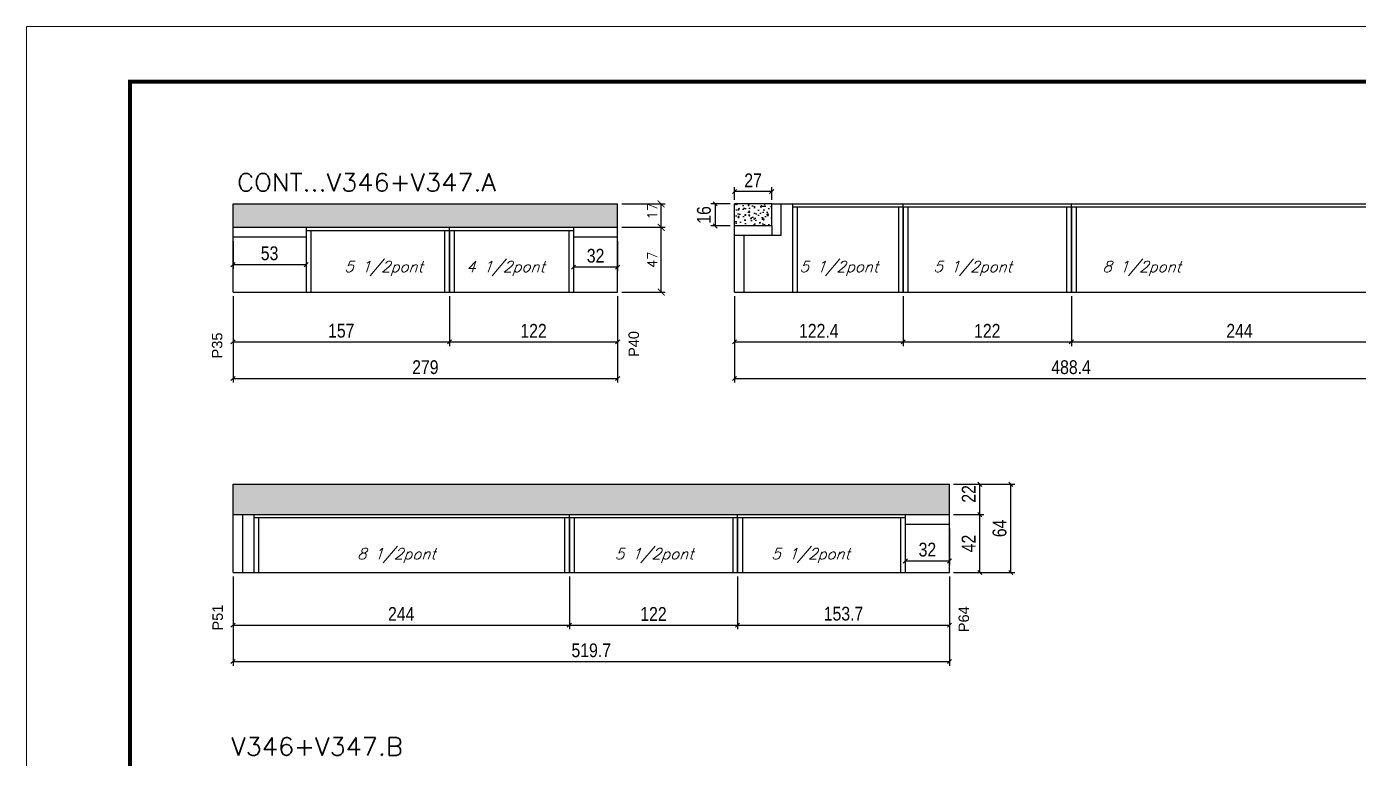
# Model space of a CAD drawing. Extents: x -3394 to 16474, y -5031 to 14397.
# Drawn here: x 7442 to 8408, y -2215 to -1683 of the extents above; entities that cross this region are included whole.
import ezdxf

# ---------------------------------------------------------------- set-up
doc = ezdxf.new("R2010")
doc.units = 0
doc.linetypes.add('DASHED', pattern=[0.75, 0.5, -0.25])
doc.layers.get('0').update_dxf_attribs({"linetype": 'CONTINUOUS'})
doc.layers.get('Defpoints').update_dxf_attribs({"linetype": 'CONTINUOUS'})
for name, color, linetype in [('COTA', 241, 'CONTINUOUS'), ('NOMENCLATURA', 7, 'CONTINUOUS'), ('Painéis', 200, 'CONTINUOUS'), ('SARR_2.2x7', 40, 'CONTINUOUS'), ('SARR_3.5x7', 81, 'CONTINUOUS'), ('texto', 7, 'CONTINUOUS')]:
    doc.layers.add(name, color=color, linetype=linetype)
for name, color, linetype, lineweight in [('Folhas', 255, 'CONTINUOUS', 9), ('SARRAFO DE PRESSAO', 251, 'DASHED', 9), ('Texto Seção', 7, 'CONTINUOUS', 15)]:
    doc.layers.add(name, color=color, linetype=linetype, lineweight=lineweight)
doc.styles.add('ARIAL', font='arial.ttf')
doc.styles.add('COTA TECNICA', font='techl___.ttf', dxfattribs={"height": 10})
doc.styles.add('REGUA-120', font='ROMANS.shx', dxfattribs={"height": 15})
doc.styles.add('ROMANS', font='romans.shx')
doc.dimstyles.new('Cota Paínel', dxfattribs={"dimtxt": 7, "dimasz": 5, "dimexe": 3, "dimexo": 3, "dimgap": 3, "dimtad": 1, "dimdec": 1, "dimzin": 12, "dimdsep": 46, "dimtxsty": 'ROMANS', "dimblk": 'ARCHTICK', "dimcen": 0, "dimclrd": 4, "dimclre": 4, "dimclrt": 1, "dimadec": 1, "dimazin": 3, "dimtfac": 1, "dimtdec": 1, "dimtmove": 0, "dimatfit": 3, "dimldrblk": 'OBLIQUE', "dimfxl": 1, "dimtolj": 1, "dimtzin": 12, "dimarcsym": 0})
doc.dimstyles.new('PAINEL', dxfattribs={"dimtxt": 10, "dimasz": 3, "dimexe": 3, "dimexo": 3, "dimgap": 3, "dimtad": 1, "dimdec": 1, "dimzin": 12, "dimdsep": 46, "dimtxsty": 'COTA TECNICA', "dimblk1": 'OBLIQUE', "dimblk2": 'OBLIQUE', "dimsah": 1, "dimcen": 0.9, "dimclrd": 4, "dimclre": 4, "dimclrt": 240, "dimadec": 1, "dimazin": 3, "dimtfac": 1, "dimtdec": 1, "dimtmove": 0, "dimatfit": 3, "dimfxl": 1, "dimtolj": 1, "dimtzin": 12, "dimarcsym": 0})

# ---------------------------------------------------------------- blocks, each defined once
blk = doc.blocks.new('9999999999')
at = {"layer": 'Folhas'}
blk.add_lwpolyline([(98138.98, 34190.21), (99623.98, 34190.21), (99623.98, 35240.21), (98138.98, 35240.21)], close=True, dxfattribs=at)
at = {"layer": 'Folhas', "color": 30, "const_width": 3}
blk.add_lwpolyline([(98213.98, 34230.21), (99583.98, 34230.21), (99583.98, 35200.21), (98213.98, 35200.21)], close=True, dxfattribs=at)
blk = doc.blocks.new('_Oblique')
at = {"color": 0, "linetype": 'ByBlock', "lineweight": -2}
blk.add_line((-0.5, -0.5), (0.5, 0.5), dxfattribs=at)
blk = doc.blocks.new('*D2008')
at = {"layer": 'COTA', "color": 4, "linetype": 'ByBlock', "lineweight": -2, "transparency": 16777216}
for p, q in [((7591.95, -1879.2), (7591.95, -1915.39)), ((7748.95, -1879.2), (7748.95, -1915.39)), ((7591.95, -1912.39), (7748.95, -1912.39))]:
    blk.add_line(p, q, dxfattribs=at)
at = {"layer": 'Defpoints', "color": 0, "linetype": 'ByBlock', "transparency": 16777216}
for p in [(7591.95, -1876.2), (7748.95, -1876.2), (7748.95, -1912.39)]:
    blk.add_point(p, dxfattribs=at)
at = {"layer": 'COTA', "color": 4, "linetype": 'ByBlock', "lineweight": -2, "transparency": 16777216, "xscale": 3, "yscale": 3, "zscale": 3, "rotation": 180}
blk.add_blockref('_Oblique', (7591.95, -1912.39), dxfattribs=at)
at = {"layer": 'COTA', "color": 4, "linetype": 'ByBlock', "lineweight": -2, "transparency": 16777216, "xscale": 3, "yscale": 3, "zscale": 3}
blk.add_blockref('_Oblique', (7748.95, -1912.39), dxfattribs=at)
at = {"layer": 'COTA', "color": 240, "linetype": 'ByBlock', "transparency": 16777216, "insert": (7670.45, -1904.28), "char_height": 10, "attachment_point": 5, "style": 'COTA TECNICA'}
blk.add_mtext('\\A1;157', dxfattribs=at)
blk = doc.blocks.new('*D2009')
at = {"layer": 'COTA', "color": 4, "linetype": 'ByBlock', "lineweight": -2, "transparency": 16777216}
for p, q in [((7748.95, -1879.2), (7748.95, -1915.39)), ((7870.95, -1879.2), (7870.95, -1915.39)), ((7748.95, -1912.39), (7870.95, -1912.39))]:
    blk.add_line(p, q, dxfattribs=at)
at = {"layer": 'Defpoints', "color": 0, "linetype": 'ByBlock', "transparency": 16777216}
for p in [(7748.95, -1876.2), (7870.95, -1876.2), (7870.95, -1912.39)]:
    blk.add_point(p, dxfattribs=at)
at = {"layer": 'COTA', "color": 4, "linetype": 'ByBlock', "lineweight": -2, "transparency": 16777216, "xscale": 3, "yscale": 3, "zscale": 3, "rotation": 180}
blk.add_blockref('_Oblique', (7748.95, -1912.39), dxfattribs=at)
at = {"layer": 'COTA', "color": 4, "linetype": 'ByBlock', "lineweight": -2, "transparency": 16777216, "xscale": 3, "yscale": 3, "zscale": 3}
blk.add_blockref('_Oblique', (7870.95, -1912.39), dxfattribs=at)
at = {"layer": 'COTA', "color": 240, "linetype": 'ByBlock', "transparency": 16777216, "insert": (7809.95, -1904.33), "char_height": 10, "attachment_point": 5, "style": 'COTA TECNICA'}
blk.add_mtext('\\A1;122', dxfattribs=at)
blk = doc.blocks.new('*D2046')
at = {"layer": 'COTA', "color": 4, "linetype": 'ByBlock', "lineweight": -2, "transparency": 16777216}
for p, q in [((7591.95, -1879.2), (7591.95, -1941.89)), ((7870.95, -1879.2), (7870.95, -1941.89)), ((7591.95, -1938.89), (7870.95, -1938.89))]:
    blk.add_line(p, q, dxfattribs=at)
at = {"layer": 'Defpoints', "color": 0, "linetype": 'ByBlock', "transparency": 16777216}
for p in [(7591.95, -1876.2), (7870.95, -1876.2), (7870.95, -1938.89)]:
    blk.add_point(p, dxfattribs=at)
at = {"layer": 'COTA', "color": 4, "linetype": 'ByBlock', "lineweight": -2, "transparency": 16777216, "xscale": 3, "yscale": 3, "zscale": 3, "rotation": 180}
blk.add_blockref('_Oblique', (7591.95, -1938.89), dxfattribs=at)
at = {"layer": 'COTA', "color": 4, "linetype": 'ByBlock', "lineweight": -2, "transparency": 16777216, "xscale": 3, "yscale": 3, "zscale": 3}
blk.add_blockref('_Oblique', (7870.95, -1938.89), dxfattribs=at)
at = {"layer": 'COTA', "color": 240, "linetype": 'ByBlock', "transparency": 16777216, "insert": (7731.45, -1930.78), "char_height": 10, "attachment_point": 5, "style": 'COTA TECNICA'}
blk.add_mtext('\\A1;279', dxfattribs=at)
blk = doc.blocks.new('_ArchTick')
at = {"color": 0, "linetype": 'ByBlock', "const_width": 0.15}
blk.add_lwpolyline([(-0.5, -0.5), (0.5, 0.5)], dxfattribs=at)
blk = doc.blocks.new('*D2010')
at = {"layer": 'COTA', "color": 4, "lineweight": -2, "transparency": 16777216}
for p, q in [((7873.95, -1829.2), (7905.52, -1829.2)), ((7902.52, -1876.2), (7902.52, -1829.2)), ((7873.95, -1876.2), (7905.52, -1876.2))]:
    blk.add_line(p, q, dxfattribs=at)
at = {"layer": 'Defpoints', "color": 0, "transparency": 16777216}
for p in [(7870.95, -1829.2), (7902.52, -1829.2), (7870.95, -1876.2)]:
    blk.add_point(p, dxfattribs=at)
at = {"layer": 'COTA', "color": 4, "lineweight": -2, "transparency": 16777216, "xscale": 5, "yscale": 5, "zscale": 5}
for p, rotation in [((7902.52, -1829.2), 90), ((7902.52, -1876.2), 270)]:
    blk.add_blockref('_ArchTick', p, dxfattribs=dict(at, rotation=rotation))
at = {"layer": 'COTA', "color": 1, "transparency": 16777216, "insert": (7896.02, -1852.7), "char_height": 7, "attachment_point": 5, "rotation": 90, "style": 'ROMANS'}
blk.add_mtext('\\A1;47', dxfattribs=at)
blk = doc.blocks.new('*D2011')
at = {"layer": 'COTA', "color": 4, "lineweight": -2, "transparency": 16777216}
for p, q in [((7873.95, -1812.2), (7905.52, -1812.2)), ((7902.52, -1829.2), (7902.52, -1812.2)), ((7873.95, -1829.2), (7905.52, -1829.2))]:
    blk.add_line(p, q, dxfattribs=at)
at = {"layer": 'Defpoints', "color": 0, "transparency": 16777216}
for p in [(7870.95, -1812.2), (7902.52, -1812.2), (7870.95, -1829.2)]:
    blk.add_point(p, dxfattribs=at)
at = {"layer": 'COTA', "color": 4, "lineweight": -2, "transparency": 16777216, "xscale": 5, "yscale": 5, "zscale": 5}
for p, rotation in [((7902.52, -1812.2), 90), ((7902.52, -1829.2), 270)]:
    blk.add_blockref('_ArchTick', p, dxfattribs=dict(at, rotation=rotation))
at = {"layer": 'COTA', "color": 1, "transparency": 16777216, "insert": (7896.02, -1817.51), "char_height": 7, "attachment_point": 5, "rotation": 90, "style": 'ROMANS'}
blk.add_mtext('\\A1;17', dxfattribs=at)
blk = doc.blocks.new('*D2047')
at = {"layer": 'COTA', "color": 4, "lineweight": -2, "transparency": 16777216}
for p, q in [((7591.95, -1839.2), (7591.95, -1859.32)), ((7644.95, -1839.2), (7644.95, -1859.32)), ((7644.95, -1856.32), (7591.95, -1856.32))]:
    blk.add_line(p, q, dxfattribs=at)
at = {"layer": 'Defpoints', "color": 0, "transparency": 16777216}
for p in [(7591.95, -1836.2), (7644.95, -1836.2), (7591.95, -1856.32)]:
    blk.add_point(p, dxfattribs=at)
at = {"layer": 'COTA', "color": 4, "lineweight": -2, "transparency": 16777216, "xscale": 3, "yscale": 3, "zscale": 3, "rotation": 180}
blk.add_blockref('_Oblique', (7591.95, -1856.32), dxfattribs=at)
at = {"layer": 'COTA', "color": 4, "lineweight": -2, "transparency": 16777216, "xscale": 3, "yscale": 3, "zscale": 3}
blk.add_blockref('_Oblique', (7644.95, -1856.32), dxfattribs=at)
at = {"layer": 'COTA', "color": 240, "transparency": 16777216, "insert": (7618.45, -1848.1), "char_height": 10, "attachment_point": 5, "style": 'COTA TECNICA'}
blk.add_mtext('\\A1;53', dxfattribs=at)
blk = doc.blocks.new('*D2048')
at = {"layer": 'COTA', "color": 4, "lineweight": -2, "transparency": 16777216}
for p, q in [((7838.95, -1839.2), (7838.95, -1861.11)), ((7870.95, -1839.2), (7870.95, -1861.11)), ((7870.95, -1858.11), (7838.95, -1858.11))]:
    blk.add_line(p, q, dxfattribs=at)
at = {"layer": 'Defpoints', "color": 0, "transparency": 16777216}
for p in [(7838.95, -1836.2), (7870.95, -1836.2), (7838.95, -1858.11)]:
    blk.add_point(p, dxfattribs=at)
at = {"layer": 'COTA', "color": 4, "lineweight": -2, "transparency": 16777216, "xscale": 3, "yscale": 3, "zscale": 3, "rotation": 180}
blk.add_blockref('_Oblique', (7838.95, -1858.11), dxfattribs=at)
at = {"layer": 'COTA', "color": 4, "lineweight": -2, "transparency": 16777216, "xscale": 3, "yscale": 3, "zscale": 3}
blk.add_blockref('_Oblique', (7870.95, -1858.11), dxfattribs=at)
at = {"layer": 'COTA', "color": 240, "transparency": 16777216, "insert": (7854.95, -1849.89), "char_height": 10, "attachment_point": 5, "style": 'COTA TECNICA'}
blk.add_mtext('\\A1;32', dxfattribs=at)
blk = doc.blocks.new('*D2012')
at = {"layer": 'COTA', "color": 4, "linetype": 'ByBlock', "lineweight": -2, "transparency": 16777216}
for p, q in [((7955.69, -1879.2), (7955.69, -1915.39)), ((8078.09, -1879.2), (8078.09, -1915.39)), ((7955.69, -1912.39), (8078.09, -1912.39))]:
    blk.add_line(p, q, dxfattribs=at)
at = {"layer": 'Defpoints', "color": 0, "linetype": 'ByBlock', "transparency": 16777216}
for p in [(7955.69, -1876.2), (8078.09, -1876.2), (8078.09, -1912.39)]:
    blk.add_point(p, dxfattribs=at)
at = {"layer": 'COTA', "color": 4, "linetype": 'ByBlock', "lineweight": -2, "transparency": 16777216, "xscale": 3, "yscale": 3, "zscale": 3, "rotation": 180}
blk.add_blockref('_Oblique', (7955.69, -1912.39), dxfattribs=at)
at = {"layer": 'COTA', "color": 4, "linetype": 'ByBlock', "lineweight": -2, "transparency": 16777216, "xscale": 3, "yscale": 3, "zscale": 3}
blk.add_blockref('_Oblique', (8078.09, -1912.39), dxfattribs=at)
at = {"layer": 'COTA', "color": 240, "linetype": 'ByBlock', "transparency": 16777216, "insert": (8016.89, -1904.31), "char_height": 10, "attachment_point": 5, "style": 'COTA TECNICA'}
blk.add_mtext('\\A1;122.4', dxfattribs=at)
blk = doc.blocks.new('*D2013')
at = {"layer": 'COTA', "color": 4, "linetype": 'ByBlock', "lineweight": -2, "transparency": 16777216}
for p, q in [((8200.09, -1879.2), (8200.09, -1915.39)), ((8444.09, -1879.2), (8444.09, -1915.39)), ((8200.09, -1912.39), (8444.09, -1912.39))]:
    blk.add_line(p, q, dxfattribs=at)
at = {"layer": 'Defpoints', "color": 0, "linetype": 'ByBlock', "transparency": 16777216}
for p in [(8200.09, -1876.2), (8444.09, -1876.2), (8444.09, -1912.39)]:
    blk.add_point(p, dxfattribs=at)
at = {"layer": 'COTA', "color": 4, "linetype": 'ByBlock', "lineweight": -2, "transparency": 16777216, "xscale": 3, "yscale": 3, "zscale": 3, "rotation": 180}
blk.add_blockref('_Oblique', (8200.09, -1912.39), dxfattribs=at)
at = {"layer": 'COTA', "color": 4, "linetype": 'ByBlock', "lineweight": -2, "transparency": 16777216, "xscale": 3, "yscale": 3, "zscale": 3}
blk.add_blockref('_Oblique', (8444.09, -1912.39), dxfattribs=at)
at = {"layer": 'COTA', "color": 240, "linetype": 'ByBlock', "transparency": 16777216, "insert": (8322.09, -1904.31), "char_height": 10, "attachment_point": 5, "style": 'COTA TECNICA'}
blk.add_mtext('\\A1;244', dxfattribs=at)
blk = doc.blocks.new('*D2014')
at = {"layer": 'COTA', "color": 4, "linetype": 'ByBlock', "lineweight": -2, "transparency": 16777216}
for p, q in [((7955.69, -1879.2), (7955.69, -1941.89)), ((8444.09, -1879.2), (8444.09, -1941.89)), ((7955.69, -1938.89), (8444.09, -1938.89))]:
    blk.add_line(p, q, dxfattribs=at)
at = {"layer": 'Defpoints', "color": 0, "linetype": 'ByBlock', "transparency": 16777216}
for p in [(7955.69, -1876.2), (8444.09, -1876.2), (8444.09, -1938.89)]:
    blk.add_point(p, dxfattribs=at)
at = {"layer": 'COTA', "color": 4, "linetype": 'ByBlock', "lineweight": -2, "transparency": 16777216, "xscale": 3, "yscale": 3, "zscale": 3, "rotation": 180}
blk.add_blockref('_Oblique', (7955.69, -1938.89), dxfattribs=at)
at = {"layer": 'COTA', "color": 4, "linetype": 'ByBlock', "lineweight": -2, "transparency": 16777216, "xscale": 3, "yscale": 3, "zscale": 3}
blk.add_blockref('_Oblique', (8444.09, -1938.89), dxfattribs=at)
at = {"layer": 'COTA', "color": 240, "linetype": 'ByBlock', "transparency": 16777216, "insert": (8199.89, -1930.79), "char_height": 10, "attachment_point": 5, "style": 'COTA TECNICA'}
blk.add_mtext('\\A1;488.4', dxfattribs=at)
blk = doc.blocks.new('*D2016')
at = {"layer": 'COTA', "color": 4, "linetype": 'ByBlock', "lineweight": -2, "transparency": 16777216}
for p, q in [((8114.65, -2037.74), (8136.65, -2037.74)), ((8133.65, -2079.74), (8133.65, -2037.74)), ((8114.65, -2079.74), (8136.65, -2079.74))]:
    blk.add_line(p, q, dxfattribs=at)
at = {"layer": 'Defpoints', "color": 0, "linetype": 'ByBlock', "transparency": 16777216}
for p in [(8111.65, -2037.74), (8133.65, -2037.74), (8111.65, -2079.74)]:
    blk.add_point(p, dxfattribs=at)
at = {"layer": 'COTA', "color": 4, "linetype": 'ByBlock', "lineweight": -2, "transparency": 16777216, "xscale": 3, "yscale": 3, "zscale": 3}
for p, rotation in [((8133.65, -2037.74), 90), ((8133.65, -2079.74), 270)]:
    blk.add_blockref('_Oblique', p, dxfattribs=dict(at, rotation=rotation))
at = {"layer": 'COTA', "color": 240, "linetype": 'ByBlock', "transparency": 16777216, "insert": (8125.57, -2058.74), "char_height": 10, "attachment_point": 5, "rotation": 90, "style": 'COTA TECNICA'}
blk.add_mtext('\\A1;42', dxfattribs=at)
blk = doc.blocks.new('*D2017')
at = {"layer": 'COTA', "color": 4, "linetype": 'ByBlock', "lineweight": -2, "transparency": 16777216}
for p, q in [((8114.65, -2015.74), (8136.65, -2015.74)), ((8133.65, -2037.74), (8133.65, -2015.74)), ((8114.65, -2037.74), (8136.65, -2037.74))]:
    blk.add_line(p, q, dxfattribs=at)
at = {"layer": 'Defpoints', "color": 0, "linetype": 'ByBlock', "transparency": 16777216}
for p in [(8111.65, -2015.74), (8133.65, -2015.74), (8111.65, -2037.74)]:
    blk.add_point(p, dxfattribs=at)
at = {"layer": 'COTA', "color": 4, "linetype": 'ByBlock', "lineweight": -2, "transparency": 16777216, "xscale": 3, "yscale": 3, "zscale": 3}
for p, rotation in [((8133.65, -2015.74), 90), ((8133.65, -2037.74), 270)]:
    blk.add_blockref('_Oblique', p, dxfattribs=dict(at, rotation=rotation))
at = {"layer": 'COTA', "color": 240, "linetype": 'ByBlock', "transparency": 16777216, "insert": (8125.65, -2022.74), "char_height": 10, "attachment_point": 5, "rotation": 90, "style": 'COTA TECNICA'}
blk.add_mtext('\\A1;22', dxfattribs=at)
blk = doc.blocks.new('*D2018')
at = {"layer": 'COTA', "color": 4, "linetype": 'ByBlock', "lineweight": -2, "transparency": 16777216}
for p, q in [((8114.65, -2015.74), (8159.15, -2015.74)), ((8156.15, -2079.74), (8156.15, -2015.74)), ((8114.65, -2079.74), (8159.15, -2079.74))]:
    blk.add_line(p, q, dxfattribs=at)
at = {"layer": 'Defpoints', "color": 0, "linetype": 'ByBlock', "transparency": 16777216}
for p in [(8111.65, -2015.74), (8156.15, -2015.74), (8111.65, -2079.74)]:
    blk.add_point(p, dxfattribs=at)
at = {"layer": 'COTA', "color": 4, "linetype": 'ByBlock', "lineweight": -2, "transparency": 16777216, "xscale": 3, "yscale": 3, "zscale": 3}
for p, rotation in [((8156.15, -2015.74), 90), ((8156.15, -2079.74), 270)]:
    blk.add_blockref('_Oblique', p, dxfattribs=dict(at, rotation=rotation))
at = {"layer": 'COTA', "color": 240, "linetype": 'ByBlock', "transparency": 16777216, "insert": (8148.04, -2047.74), "char_height": 10, "attachment_point": 5, "rotation": 90, "style": 'COTA TECNICA'}
blk.add_mtext('\\A1;64', dxfattribs=at)
blk = doc.blocks.new('*D2019')
at = {"layer": 'COTA', "color": 4, "linetype": 'ByBlock', "lineweight": -2, "transparency": 16777216}
for p, q in [((7591.95, -2082.74), (7591.95, -2120.93)), ((7835.95, -2082.74), (7835.95, -2120.93)), ((7591.95, -2117.93), (7835.95, -2117.93))]:
    blk.add_line(p, q, dxfattribs=at)
at = {"layer": 'Defpoints', "color": 0, "linetype": 'ByBlock', "transparency": 16777216}
for p in [(7591.95, -2079.74), (7835.95, -2079.74), (7835.95, -2117.93)]:
    blk.add_point(p, dxfattribs=at)
at = {"layer": 'COTA', "color": 4, "linetype": 'ByBlock', "lineweight": -2, "transparency": 16777216, "xscale": 3, "yscale": 3, "zscale": 3, "rotation": 180}
blk.add_blockref('_Oblique', (7591.95, -2117.93), dxfattribs=at)
at = {"layer": 'COTA', "color": 4, "linetype": 'ByBlock', "lineweight": -2, "transparency": 16777216, "xscale": 3, "yscale": 3, "zscale": 3}
blk.add_blockref('_Oblique', (7835.95, -2117.93), dxfattribs=at)
at = {"layer": 'COTA', "color": 240, "linetype": 'ByBlock', "transparency": 16777216, "insert": (7713.95, -2109.85), "char_height": 10, "attachment_point": 5, "style": 'COTA TECNICA'}
blk.add_mtext('\\A1;244', dxfattribs=at)
blk = doc.blocks.new('*D2020')
at = {"layer": 'COTA', "color": 4, "linetype": 'ByBlock', "lineweight": -2, "transparency": 16777216}
for p, q in [((7835.95, -2082.74), (7835.95, -2120.93)), ((7957.95, -2082.74), (7957.95, -2120.93)), ((7835.95, -2117.93), (7957.95, -2117.93))]:
    blk.add_line(p, q, dxfattribs=at)
at = {"layer": 'Defpoints', "color": 0, "linetype": 'ByBlock', "transparency": 16777216}
for p in [(7835.95, -2079.74), (7957.95, -2079.74), (7957.95, -2117.93)]:
    blk.add_point(p, dxfattribs=at)
at = {"layer": 'COTA', "color": 4, "linetype": 'ByBlock', "lineweight": -2, "transparency": 16777216, "xscale": 3, "yscale": 3, "zscale": 3, "rotation": 180}
blk.add_blockref('_Oblique', (7835.95, -2117.93), dxfattribs=at)
at = {"layer": 'COTA', "color": 4, "linetype": 'ByBlock', "lineweight": -2, "transparency": 16777216, "xscale": 3, "yscale": 3, "zscale": 3}
blk.add_blockref('_Oblique', (7957.95, -2117.93), dxfattribs=at)
at = {"layer": 'COTA', "color": 240, "linetype": 'ByBlock', "transparency": 16777216, "insert": (7896.95, -2109.87), "char_height": 10, "attachment_point": 5, "style": 'COTA TECNICA'}
blk.add_mtext('\\A1;122', dxfattribs=at)
blk = doc.blocks.new('*D2021')
at = {"layer": 'COTA', "color": 4, "linetype": 'ByBlock', "lineweight": -2, "transparency": 16777216}
for p, q in [((7591.95, -2082.74), (7591.95, -2147.43)), ((8111.65, -2082.74), (8111.65, -2147.43)), ((7591.95, -2144.43), (8111.65, -2144.43))]:
    blk.add_line(p, q, dxfattribs=at)
at = {"layer": 'Defpoints', "color": 0, "linetype": 'ByBlock', "transparency": 16777216}
for p in [(7591.95, -2079.74), (8111.65, -2079.74), (8111.65, -2144.43)]:
    blk.add_point(p, dxfattribs=at)
at = {"layer": 'COTA', "color": 4, "linetype": 'ByBlock', "lineweight": -2, "transparency": 16777216, "xscale": 3, "yscale": 3, "zscale": 3, "rotation": 180}
blk.add_blockref('_Oblique', (7591.95, -2144.43), dxfattribs=at)
at = {"layer": 'COTA', "color": 4, "linetype": 'ByBlock', "lineweight": -2, "transparency": 16777216, "xscale": 3, "yscale": 3, "zscale": 3}
blk.add_blockref('_Oblique', (8111.65, -2144.43), dxfattribs=at)
at = {"layer": 'COTA', "color": 240, "linetype": 'ByBlock', "transparency": 16777216, "insert": (7851.8, -2136.29), "char_height": 10, "attachment_point": 5, "style": 'COTA TECNICA'}
blk.add_mtext('\\A1;519.7', dxfattribs=at)
blk = doc.blocks.new('*D2050')
at = {"layer": 'COTA', "color": 4, "linetype": 'ByBlock', "lineweight": -2, "transparency": 16777216}
for p, q in [((7957.95, -2082.74), (7957.95, -2120.93)), ((8111.65, -2094.99), (8111.65, -2120.93)), ((7957.95, -2117.93), (8111.65, -2117.93))]:
    blk.add_line(p, q, dxfattribs=at)
at = {"layer": 'Defpoints', "color": 0, "linetype": 'ByBlock', "transparency": 16777216}
for p in [(7957.95, -2079.74), (8111.65, -2091.99), (8111.65, -2117.93)]:
    blk.add_point(p, dxfattribs=at)
at = {"layer": 'COTA', "color": 4, "linetype": 'ByBlock', "lineweight": -2, "transparency": 16777216, "xscale": 3, "yscale": 3, "zscale": 3, "rotation": 180}
blk.add_blockref('_Oblique', (7957.95, -2117.93), dxfattribs=at)
at = {"layer": 'COTA', "color": 4, "linetype": 'ByBlock', "lineweight": -2, "transparency": 16777216, "xscale": 3, "yscale": 3, "zscale": 3}
blk.add_blockref('_Oblique', (8111.65, -2117.93), dxfattribs=at)
at = {"layer": 'COTA', "color": 240, "linetype": 'ByBlock', "transparency": 16777216, "insert": (8034.8, -2109.71), "char_height": 10, "attachment_point": 5, "style": 'COTA TECNICA'}
blk.add_mtext('\\A1;153.7', dxfattribs=at)
blk = doc.blocks.new('*D2051')
at = {"layer": 'COTA', "color": 4, "lineweight": -2, "transparency": 16777216}
for p, q in [((8079.65, -2047.74), (8079.65, -2074.42)), ((8111.65, -2047.74), (8111.65, -2074.42)), ((8111.65, -2071.42), (8079.65, -2071.42))]:
    blk.add_line(p, q, dxfattribs=at)
at = {"layer": 'Defpoints', "color": 0, "transparency": 16777216}
for p in [(8079.65, -2044.74), (8111.65, -2044.74), (8079.65, -2071.42)]:
    blk.add_point(p, dxfattribs=at)
at = {"layer": 'COTA', "color": 4, "lineweight": -2, "transparency": 16777216, "xscale": 3, "yscale": 3, "zscale": 3, "rotation": 180}
blk.add_blockref('_Oblique', (8079.65, -2071.42), dxfattribs=at)
at = {"layer": 'COTA', "color": 4, "lineweight": -2, "transparency": 16777216, "xscale": 3, "yscale": 3, "zscale": 3}
blk.add_blockref('_Oblique', (8111.65, -2071.42), dxfattribs=at)
at = {"layer": 'COTA', "color": 240, "transparency": 16777216, "insert": (8095.65, -2063.2), "char_height": 10, "attachment_point": 5, "style": 'COTA TECNICA'}
blk.add_mtext('\\A1;32', dxfattribs=at)
blk = doc.blocks.new('*D2052')
at = {"layer": 'COTA', "color": 4, "lineweight": -2, "transparency": 16777216}
for p, q in [((8078.09, -1879.2), (8078.09, -1915.39)), ((8200.09, -1879.2), (8200.09, -1915.39)), ((8078.09, -1912.39), (8200.09, -1912.39))]:
    blk.add_line(p, q, dxfattribs=at)
at = {"layer": 'Defpoints', "color": 0, "transparency": 16777216}
for p in [(8078.09, -1876.2), (8200.09, -1876.2), (8200.09, -1912.39)]:
    blk.add_point(p, dxfattribs=at)
at = {"layer": 'COTA', "color": 4, "lineweight": -2, "transparency": 16777216, "xscale": 3, "yscale": 3, "zscale": 3, "rotation": 180}
blk.add_blockref('_Oblique', (8078.09, -1912.39), dxfattribs=at)
at = {"layer": 'COTA', "color": 4, "lineweight": -2, "transparency": 16777216, "xscale": 3, "yscale": 3, "zscale": 3}
blk.add_blockref('_Oblique', (8200.09, -1912.39), dxfattribs=at)
at = {"layer": 'COTA', "color": 240, "transparency": 16777216, "insert": (8139.09, -1904.33), "char_height": 10, "attachment_point": 5, "style": 'COTA TECNICA'}
blk.add_mtext('\\A1;122', dxfattribs=at)
blk = doc.blocks.new('*D2053')
at = {"layer": 'COTA', "color": 4, "lineweight": -2, "transparency": 16777216}
for p, q in [((7952.69, -1812.2), (7938.67, -1812.2)), ((7941.67, -1812.2), (7941.67, -1828.2)), ((7952.69, -1828.2), (7938.67, -1828.2))]:
    blk.add_line(p, q, dxfattribs=at)
at = {"layer": 'Defpoints', "color": 0, "transparency": 16777216}
for p in [(7955.69, -1812.2), (7941.67, -1828.2), (7955.69, -1828.2)]:
    blk.add_point(p, dxfattribs=at)
at = {"layer": 'COTA', "color": 4, "lineweight": -2, "transparency": 16777216, "xscale": 3, "yscale": 3, "zscale": 3}
for p, rotation in [((7941.67, -1812.2), 90), ((7941.67, -1828.2), 270)]:
    blk.add_blockref('_Oblique', p, dxfattribs=dict(at, rotation=rotation))
at = {"layer": 'COTA', "color": 240, "transparency": 16777216, "insert": (7933.57, -1820.2), "char_height": 10, "attachment_point": 5, "rotation": 90, "style": 'COTA TECNICA'}
blk.add_mtext('\\A1;16', dxfattribs=at)
blk = doc.blocks.new('*D2054')
at = {"layer": 'COTA', "color": 4, "lineweight": -2, "transparency": 16777216}
for p, q in [((7955.69, -1809.2), (7955.69, -1800.16)), ((7982.69, -1803.16), (7955.69, -1803.16)), ((7982.69, -1809.2), (7982.69, -1800.16))]:
    blk.add_line(p, q, dxfattribs=at)
at = {"layer": 'Defpoints', "color": 0, "transparency": 16777216}
for p in [(7955.69, -1803.16), (7955.69, -1812.2), (7982.69, -1812.2)]:
    blk.add_point(p, dxfattribs=at)
at = {"layer": 'COTA', "color": 4, "lineweight": -2, "transparency": 16777216, "xscale": 3, "yscale": 3, "zscale": 3, "rotation": 180}
blk.add_blockref('_Oblique', (7955.69, -1803.16), dxfattribs=at)
at = {"layer": 'COTA', "color": 4, "lineweight": -2, "transparency": 16777216, "xscale": 3, "yscale": 3, "zscale": 3}
blk.add_blockref('_Oblique', (7982.69, -1803.16), dxfattribs=at)
at = {"layer": 'COTA', "color": 240, "transparency": 16777216, "insert": (7969.19, -1795.09), "char_height": 10, "attachment_point": 5, "style": 'COTA TECNICA'}
blk.add_mtext('\\A1;27', dxfattribs=at)

msp = doc.modelspace()

# ---------------------------------------------------------------- hatches: boundary and pattern name
at = {"layer": 'COTA', "linetype": 'Continuous'}
h = msp.add_hatch(dxfattribs=at)
h.set_pattern_fill('AR-CONC', color=256, scale=0.05)
h.paths.add_polyline_path([(7870.95, -1812.2), (7591.95, -1812.2), (7591.95, -1829.2), (7870.95, -1829.2)])
h = msp.add_hatch(dxfattribs=at)
h.set_pattern_fill('AR-CONC', color=256, scale=0.05)
h.set_pattern_definition([(50, (5857.208, -4862.023), (9.109233, -0.796954), [0.9525, -10.4775]), (355, (5857.208, -4862.023), (-1.76217, 9.552842), [0.762, -8.38203]), (100.45144, (5857.967, -4862.09), (7.347062, 8.755888), [0.8095, -8.904512]), (46.1842, (5857.208, -4859.483), (13.553952, -2.102116), [1.42875, -15.71625]), (96.63556, (5858.338, -4859.658), (11.870207, 12.371306), [1.21425, -13.35678]), (351.18415, (5857.208, -4859.483), (11.870207, 12.371306), [1.143, -12.572987]), (21, (5858.478, -4860.118), (7.58072, -5.11326), [0.9525, -10.4775]), (326, (5858.478, -4860.118), (3.090101, 9.209398), [0.762, -8.382]), (71.45144, (5859.11, -4860.544), (10.67082, 4.096138), [0.8095, -8.904497]), (37.5, (5857.208, -4862.0232), (0.1544302, 4.227752), [0, -8.2804, 0, -8.509, 0, -8.41375]), (7.5, (5857.208, -4862.023), (3.340983, 5.009029), [0, -4.8514, 0, -8.0899, 0, -3.20675]), (327.5, (5854.376, -4862.0232), (6.7795298, -0.2864372), [0, -3.175, 0, -9.906, 0, -13.1445]), (317.5, (5853.106, -4862.023), (7.406459, 1.271325), [0, -4.1275, 0, -6.5786, 0, -9.3345])])
h.paths.add_polyline_path([(7982.69, -1812.2), (7955.69, -1812.2), (7955.69, -1828.2), (7982.69, -1828.2)])
h = msp.add_hatch(dxfattribs=at)
h.set_pattern_fill('AR-CONC', color=256, scale=0.05)
h.paths.add_polyline_path([(8111.65, -2015.74), (7591.95, -2015.74), (7591.95, -2037.74), (8111.65, -2037.74)])

# ---------------------------------------------------------------- linework, layer by layer
at = {"layer": 'COTA', "linetype": 'ByBlock'}
for p, q in [((7591.95, -1812.2), (7870.95, -1812.2)), ((7591.95, -1829.2), (7591.95, -1812.2)), ((7870.95, -1829.2), (7870.95, -1812.2)), ((7591.95, -2015.74), (8111.65, -2015.74)), ((7591.95, -2037.74), (7591.95, -2015.74)), ((8111.65, -2037.74), (8111.65, -2015.74))]:
    msp.add_line(p, q, dxfattribs=at)
at = {"layer": 'COTA', "linetype": 'Continuous'}
for p in [(7955.69, -1828.2), (7982.69, -1812.2)]:
    msp.add_line(p, (7955.69, -1812.2), dxfattribs=at)
at = {"layer": 'Painéis', "linetype": 'ByBlock'}
for p, q in [((7982.69, -1812.2), (8444.09, -1812.2)), ((7982.69, -1828.2), (7982.69, -1812.2)), ((8078.09, -1876.2), (8078.09, -1812.2)), ((8200.09, -1876.2), (8200.09, -1812.2)), ((7591.95, -1829.2), (7870.95, -1829.2)), ((7591.95, -1876.2), (7591.95, -1829.2)), ((7748.95, -1876.2), (7748.95, -1829.2)), ((7870.95, -1876.2), (7870.95, -1829.2)), ((7955.69, -1876.2), (7955.69, -1828.2)), ((7591.95, -1876.2), (7870.95, -1876.2)), ((7955.69, -1876.2), (8444.09, -1876.2)), ((7591.95, -2037.74), (8111.65, -2037.74)), ((7591.95, -2079.74), (7591.95, -2037.74)), ((7835.95, -2079.74), (7835.95, -2037.74)), ((7957.95, -2079.74), (7957.95, -2037.74)), ((8111.65, -2079.74), (8111.65, -2037.74)), ((7591.95, -2079.74), (8111.65, -2079.74))]:
    msp.add_line(p, q, dxfattribs=at)
at = {"layer": 'Painéis'}
msp.add_line((7982.69, -1828.2), (7955.69, -1828.2), dxfattribs=at)
at = {"layer": 'SARR_2.2x7', "linetype": 'Continuous'}
for p, q in [((7989.69, -1835.2), (7989.69, -1812.2)), ((7997.69, -1814.4), (8078.09, -1814.4)), ((8078.09, -1814.4), (8200.09, -1814.4)), ((8200.09, -1814.4), (8429.09, -1814.4)), ((7644.95, -1831.4), (7748.95, -1831.4)), ((7748.95, -1831.4), (7838.95, -1831.4)), ((7982.69, -1835.2), (7955.69, -1835.2)), ((7962.69, -1876.2), (7962.69, -1835.2)), ((7982.69, -1828.2), (7982.69, -1835.2)), ((7989.69, -1835.2), (7982.69, -1835.2)), ((7591.95, -1836.2), (7644.95, -1836.2)), ((7838.95, -1836.2), (7870.95, -1836.2)), ((7598.95, -2079.74), (7598.95, -2037.74)), ((7606.95, -2039.94), (7835.95, -2039.94)), ((7835.95, -2039.94), (7957.95, -2039.94)), ((7957.95, -2039.94), (8079.65, -2039.94)), ((8079.65, -2044.74), (8111.65, -2044.74))]:
    msp.add_line(p, q, dxfattribs=at)
at = {"layer": 'SARR_3.5x7'}
for p, q in [((7997.69, -1812.2), (7997.69, -1876.2)), ((8001.19, -1814.4), (8001.19, -1876.2)), ((8074.59, -1814.4), (8074.59, -1876.2)), ((8078.09, -1814.4), (8078.09, -1876.2)), ((8081.59, -1814.4), (8081.59, -1876.2)), ((8196.59, -1814.4), (8196.59, -1876.2)), ((8200.09, -1814.4), (8200.09, -1876.2)), ((8203.59, -1814.4), (8203.59, -1876.2)), ((7644.95, -1829.2), (7644.95, -1876.2)), ((7648.45, -1831.4), (7648.45, -1876.2)), ((7745.45, -1831.4), (7745.45, -1876.2)), ((7748.95, -1831.4), (7748.95, -1876.2)), ((7752.45, -1831.4), (7752.45, -1876.2)), ((7835.45, -1831.4), (7835.45, -1876.2)), ((7838.95, -1829.2), (7838.95, -1876.2)), ((7644.95, -1876.2), (7648.45, -1876.2)), ((7745.45, -1876.2), (7748.95, -1876.2)), ((7748.95, -1876.2), (7752.45, -1876.2)), ((7835.45, -1876.2), (7838.95, -1876.2)), ((7997.69, -1876.2), (8001.19, -1876.2)), ((8196.59, -1876.2), (8200.09, -1876.2)), ((8200.09, -1876.2), (8203.59, -1876.2)), ((7606.95, -2037.74), (7606.95, -2079.74)), ((8079.65, -2037.74), (8079.65, -2079.74)), ((7610.45, -2039.94), (7610.45, -2079.74)), ((7832.45, -2039.94), (7832.45, -2079.74)), ((7835.95, -2039.94), (7835.95, -2079.74)), ((7839.45, -2039.94), (7839.45, -2079.74)), ((7954.45, -2039.94), (7954.45, -2079.74)), ((7957.95, -2039.94), (7957.95, -2079.74)), ((7961.45, -2039.94), (7961.45, -2079.74)), ((8076.15, -2039.94), (8076.15, -2079.74)), ((7606.95, -2079.74), (7610.45, -2079.74)), ((7832.45, -2079.74), (7835.95, -2079.74)), ((7835.95, -2079.74), (7839.45, -2079.74)), ((7954.45, -2079.74), (7957.95, -2079.74)), ((7957.95, -2079.74), (7961.45, -2079.74)), ((8076.15, -2079.74), (8079.65, -2079.74))]:
    msp.add_line(p, q, dxfattribs=at)

# ---------------------------------------------------------------- block references
at = {"layer": 'SARRAFO DE PRESSAO', "color": 6, "linetype": 'ByBlock'}
msp.add_blockref('9999999999', (-90696.77, -36923.7), dxfattribs=at)

# ---------------------------------------------------------------- texts
at = {"layer": 'NOMENCLATURA', "linetype": 'Continuous', "style": 'ARIAL'}
for s, p in [('P35', (7584.19, -1924.37)), ('P40', (7886.4, -1923.28)), ('P51', (7584.57, -2121.9)), ('P64', (8125.84, -2123.1))]:
    msp.add_text(s, height=7.567, rotation=90, dxfattribs=at).set_placement(p)
at = {"layer": 'texto', "color": 2, "char_height": 8, "attachment_point": 5, "style": 'ROMANS'}
for s, insert in [('{\\Q19;\\C256;5 1/2pont}', (7701.18, -1858.98)), ('{\\Q19;\\C256;4 1/2pont}', (7789.6, -1858.98)), ('{\\Q19;\\C256;5 1/2pont}', (8031.45, -1858.98)), ('{\\Q19;\\C256;5 1/2pont}', (8128.52, -1858.98)), ('{\\Q19;\\C256;8 1/2pont}', (8251.15, -1858.98)), ('{\\Q19;\\C256;8 1/2pont}', (7710.45, -2067.52)), ('{\\Q19;\\C256;5 1/2pont}', (7897.45, -2067.52)), ('{\\Q19;\\C256;5 1/2pont}', (8010.94, -2067.52))]:
    msp.add_mtext(s, dxfattribs=dict(at, insert=insert))
at = {"layer": 'Texto Seção', "style": 'REGUA-120', "width": 1.05}
for s, p in [('CONT...V346+V347.A', (7594.95, -1803.01)), ('V346+V347.B', (7590.61, -2212.61))]:
    msp.add_text(s, height=13, dxfattribs=at).set_placement(p)

# ---------------------------------------------------------------- dimensions: what is measured, and where the dimension line sits
at = {"layer": 'COTA'}
for base, p1, p2, picture, middle in [((7955.69, -1803.16), (7982.69, -1812.2), (7955.69, -1812.2), '*D2054', (7969.19, -1795.09)), ((7838.95, -1858.11), (7870.95, -1836.2), (7838.95, -1836.2), '*D2048', (7854.95, -1849.89)), ((8200.09, -1912.39), (8078.09, -1876.2), (8200.09, -1876.2), '*D2052', (8139.09, -1904.33)), ((8079.65, -2071.42), (8111.65, -2044.74), (8079.65, -2044.74), '*D2051', (8095.65, -2063.2))]:
    dim = msp.add_linear_dim(base=base, p1=p1, p2=p2, dimstyle='PAINEL', dxfattribs=at)
    dim.commit()
    dim.dimension.update_dxf_attribs({"geometry": picture, "text_midpoint": middle})
for base, p1, p2, dimstyle, picture, middle in [((7902.52, -1812.2), (7870.95, -1829.2), (7870.95, -1812.2), 'Cota Paínel', '*D2011', (7902.52, -1817.51)), ((7941.67, -1828.2), (7955.69, -1812.2), (7955.69, -1828.2), 'PAINEL', '*D2053', (7941.67, -1820.2))]:
    dim = msp.add_linear_dim(base=base, p1=p1, p2=p2, angle=90, dimstyle=dimstyle, dxfattribs=at)
    dim.commit()
    dim.dimension.update_dxf_attribs({"geometry": picture, "text_midpoint": middle, "dimtype": 160})
dim = msp.add_linear_dim(base=(7902.52, -1829.2), p1=(7870.95, -1876.2), p2=(7870.95, -1829.2), angle=90, dimstyle='Cota Paínel', dxfattribs=at)
dim.commit()
dim.dimension.update_dxf_attribs({"geometry": '*D2010', "text_midpoint": (7896.02, -1852.7)})
dim = msp.add_linear_dim(base=(7591.95, -1856.32), p1=(7644.95, -1836.2), p2=(7591.95, -1836.2), dimstyle='PAINEL', dxfattribs=at)
dim.commit()
dim.dimension.update_dxf_attribs({"geometry": '*D2047', "text_midpoint": (7618.45, -1856.32), "dimtype": 160})
at = {"layer": 'COTA', "linetype": 'ByBlock'}
for base, p1, p2, picture, middle in [((7748.95, -1912.39), (7591.95, -1876.2), (7748.95, -1876.2), '*D2008', (7670.45, -1904.28)), ((7870.95, -1938.89), (7591.95, -1876.2), (7870.95, -1876.2), '*D2046', (7731.45, -1930.78)), ((8078.09, -1912.39), (7955.69, -1876.2), (8078.09, -1876.2), '*D2012', (8016.89, -1904.31)), ((8444.09, -1938.89), (7955.69, -1876.2), (8444.09, -1876.2), '*D2014', (8199.89, -1930.79)), ((7835.95, -2117.93), (7591.95, -2079.74), (7835.95, -2079.74), '*D2019', (7713.95, -2109.85)), ((8111.65, -2144.43), (7591.95, -2079.74), (8111.65, -2079.74), '*D2021', (7851.8, -2136.29)), ((8111.65, -2117.93), (7957.95, -2079.74), (8111.65, -2091.99), '*D2050', (8034.8, -2109.71))]:
    dim = msp.add_linear_dim(base=base, p1=p1, p2=p2, dimstyle='PAINEL', dxfattribs=at)
    dim.commit()
    dim.dimension.update_dxf_attribs({"geometry": picture, "text_midpoint": middle})
for base, p1, p2, picture, middle in [((7870.95, -1912.39), (7748.95, -1876.2), (7870.95, -1876.2), '*D2009', (7809.95, -1904.33)), ((8444.09, -1912.39), (8200.09, -1876.2), (8444.09, -1876.2), '*D2013', (8322.09, -1904.31)), ((7957.95, -2117.93), (7835.95, -2079.74), (7957.95, -2079.74), '*D2020', (7896.95, -2109.87))]:
    dim = msp.add_linear_dim(base=base, p1=p1, p2=p2, dimstyle='PAINEL', override={"dimtmove": 1}, dxfattribs=at)
    dim.commit()
    dim.dimension.update_dxf_attribs({"geometry": picture, "text_midpoint": middle})
dim = msp.add_linear_dim(base=(8133.65, -2015.74), p1=(8111.65, -2037.74), p2=(8111.65, -2015.74), angle=90, dimstyle='PAINEL', dxfattribs=at)
dim.commit()
dim.dimension.update_dxf_attribs({"geometry": '*D2017', "text_midpoint": (8133.65, -2022.74), "dimtype": 160})
for base, p2, picture, middle in [((8156.15, -2015.74), (8111.65, -2015.74), '*D2018', (8148.04, -2047.74)), ((8133.65, -2037.74), (8111.65, -2037.74), '*D2016', (8125.57, -2058.74))]:
    dim = msp.add_linear_dim(base=base, p1=(8111.65, -2079.74), p2=p2, angle=90, dimstyle='PAINEL', dxfattribs=at)
    dim.commit()
    dim.dimension.update_dxf_attribs({"geometry": picture, "text_midpoint": middle})

doc.saveas('drawing.dxf')
